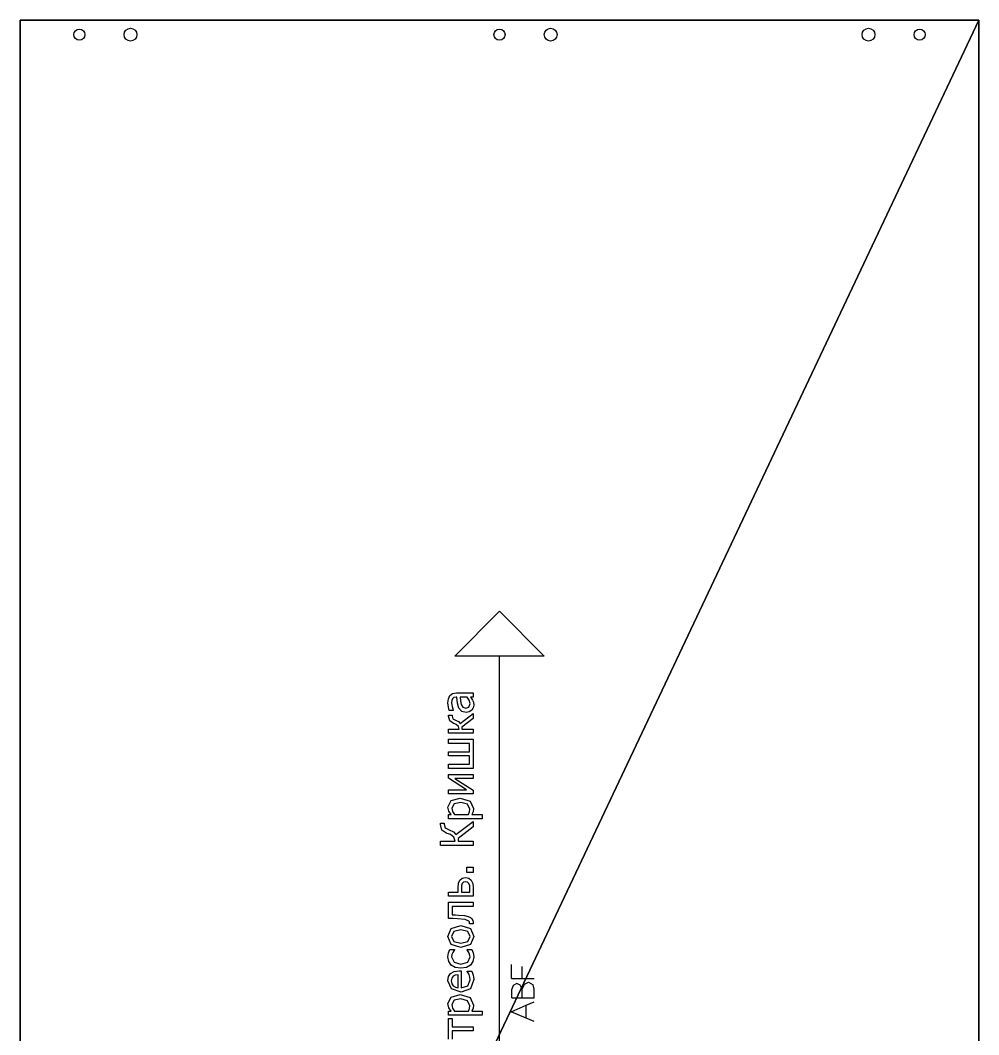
# Model space of a CAD drawing. Header units: millimetres. Extents: x -3650 to 26, y -486 to 1271.
# Drawn here: x -3650 to -3050, y 635 to 1270 of the extents above; entities that cross this region are included whole.
import ezdxf

# ---------------------------------------------------------------- set-up
doc = ezdxf.new("R2010")
doc.units = ezdxf.units.MM
doc.header["$LTSCALE"] = 25.4
doc.layers.get('0').update_dxf_attribs({"true_color": 0xffffff})
for name, color, linetype, true_color in [('ABF_cuttingLines', 190, 'Continuous', 0x9900ff), ('ABF_Label', 252, 'Continuous', 0x777799), ('D7-DEPTHF-$44817', 134, 'Continuous', 0x009987), ('D8-DEPTH12-$38878', 252, 'Continuous', 0x777799)]:
    doc.layers.add(name, color=color, linetype=linetype, true_color=true_color)

# ---------------------------------------------------------------- blocks, each defined once
blk = doc.blocks.new('Group40#1')
at = {"layer": 'D7-DEPTHF-$44817', "color": 0, "extrusion": (0, 0, -1)}
blk.add_circle((-9, 0), 3.5, dxfattribs=at)
at = {"layer": 'D8-DEPTH12-$38878', "color": 0, "extrusion": (0, 0, -1)}
blk.add_circle((-9, -32), 4, dxfattribs=at)
blk = doc.blocks.new('Group44#1')
at = {"layer": 'D7-DEPTHF-$44817', "color": 0, "extrusion": (0, 0, -1)}
blk.add_circle((-9, 0), 3.5, dxfattribs=at)
at = {"layer": 'D8-DEPTH12-$38878', "color": 0, "extrusion": (0, 0, -1)}
blk.add_circle((-9, 32), 4, dxfattribs=at)
blk = doc.blocks.new('Group52#2')
at = {"layer": 'D7-DEPTHF-$44817', "color": 0, "extrusion": (0, 0, -1)}
blk.add_circle((-9, 0), 3.5, dxfattribs=at)
at = {"layer": 'D8-DEPTH12-$38878', "color": 0, "extrusion": (0, 0, -1)}
blk.add_circle((-9, -32), 4, dxfattribs=at)
blk = doc.blocks.new('Group61#1')
at = {"layer": 'ABF_Label', "color": 0}
for p, q in [((-1.91, 20.25), (6.4, 20.25)), ((6.4, 20.25), (6.4, 18.8)), ((7.62, 6.86), (7.62, 20.25)), ((7.62, 20.25), (9.27, 20.25)), ((9.27, 20.25), (9.27, 19.23)), ((10.63, 20.15), (12.27, 20.52)), ((12.27, 20.52), (14.89, 19.19)), ((18.12, 19.11), (21.39, 20.52)), ((21.39, 20.52), (23, 20.26)), ((23, 20.26), (24.23, 19.44)), ((29.02, 20.13), (30.87, 20.48)), ((30.87, 20.48), (32.42, 20.25)), ((32.42, 20.25), (33.76, 19.72)), ((35.77, 19.16), (38.95, 20.52)), ((38.95, 20.52), (42.12, 19.17)), ((46.07, 18.38), (46.13, 20.25)), ((46.13, 20.25), (52.57, 20.25)), ((52.57, 20.25), (52.57, 10.47)), ((54.96, 10.47), (54.96, 20.25)), ((54.96, 20.25), (56.6, 20.25)), ((56.6, 20.25), (56.6, 16.44)), ((75.1, 10.47), (75.1, 23.51)), ((75.1, 23.51), (76.83, 23.51)), ((76.83, 23.51), (76.83, 17.63)), ((79.44, 19.53), (79.72, 20.28)), ((79.72, 20.28), (79.93, 20.88)), ((79.93, 20.88), (81.27, 22.94)), ((81.27, 22.94), (83.53, 23.51)), ((82.13, 21.54), (81.34, 19.97)), ((83.62, 21.96), (82.13, 21.54)), ((83.53, 23.51), (84.06, 23.51)), ((84.06, 21.96), (83.62, 21.96)), ((84.06, 23.51), (84.06, 21.96)), ((85.78, 6.86), (85.78, 20.25)), ((85.78, 20.25), (87.42, 20.25)), ((87.42, 20.25), (87.42, 19.23)), ((88.79, 20.15), (90.42, 20.52)), ((90.42, 20.52), (93.04, 19.19)), ((95.69, 10.47), (95.69, 20.25)), ((95.69, 20.25), (97.32, 20.25)), ((97.32, 20.25), (97.32, 13.07)), ((97.32, 13.07), (101.88, 20.25)), ((101.88, 20.25), (103.42, 20.25)), ((103.42, 20.25), (103.42, 10.47)), ((105.8, 10.47), (105.8, 20.25)), ((105.8, 20.25), (107.45, 20.25)), ((107.45, 20.25), (107.45, 11.86)), ((110.77, 11.86), (110.77, 20.25)), ((110.77, 20.25), (112.41, 20.25)), ((112.41, 20.25), (112.41, 11.86)), ((115.73, 11.86), (115.73, 20.25)), ((115.73, 20.25), (117.38, 20.25)), ((117.38, 20.25), (117.38, 10.47)), ((119.76, 10.47), (119.76, 20.25)), ((119.76, 20.25), (121.41, 20.25)), ((121.41, 20.25), (121.41, 15.99)), ((124.74, 19.8), (126.51, 20.25)), ((126.51, 20.25), (126.96, 20.25)), ((126.96, 20.25), (126.96, 18.83)), ((128.81, 20.04), (130.11, 20.33)), ((130.11, 20.33), (131.8, 20.49)), ((131.8, 20.49), (133.49, 20.33)), ((133.49, 20.33), (134.74, 19.76)), ((1.42, 18.8), (-1.91, 18.8)), ((1.42, 10.47), (1.42, 18.8)), ((6.4, 18.8), (3.07, 18.8)), ((3.07, 18.8), (3.07, 10.47)), ((9.27, 19.23), (10.63, 20.15)), ((10.51, 18.64), (9.27, 17.84)), ((9.27, 17.84), (9.27, 12.3)), ((11.86, 18.95), (10.51, 18.64)), ((13.6, 18.03), (11.86, 18.95)), ((14.13, 15.43), (13.6, 18.03)), ((14.89, 19.19), (15.83, 15.62)), ((16.86, 15.3), (18.12, 19.11)), ((18.78, 17.54), (18.54, 16.45)), ((18.54, 16.45), (23.71, 16.45)), ((19.34, 18.39), (18.78, 17.54)), ((20.18, 18.97), (19.34, 18.39)), ((21.3, 19.16), (20.18, 18.97)), ((22.41, 18.97), (21.3, 19.16)), ((23.15, 18.41), (22.41, 18.97)), ((23.56, 17.6), (23.15, 18.41)), ((23.71, 16.45), (23.56, 17.6)), ((24.23, 19.44), (25.04, 18.06)), ((25.04, 18.06), (25.32, 16.08)), ((26.31, 15.35), (26.65, 17.57)), ((26.65, 17.57), (27.58, 19.15)), ((27.58, 19.15), (29.02, 20.13)), ((28.79, 18.08), (28.01, 15.35)), ((30.84, 19.05), (28.79, 18.08)), ((31.74, 18.92), (30.84, 19.05)), ((32.54, 18.61), (31.74, 18.92)), ((33.21, 18.22), (32.54, 18.61)), ((33.66, 17.88), (33.21, 18.22)), ((33.76, 17.88), (33.66, 17.88)), ((33.76, 19.72), (33.76, 17.88)), ((34.57, 15.35), (35.77, 19.16)), ((36.96, 18.18), (36.27, 15.35)), ((38.95, 19.1), (36.96, 18.18)), ((40.92, 18.18), (38.95, 19.1)), ((41.61, 15.35), (40.92, 18.18)), ((42.12, 19.17), (43.31, 15.35)), ((45.72, 13.68), (46, 16.68)), ((46, 16.68), (46.07, 18.38)), ((47.46, 16.26), (47.28, 13.95)), ((47.51, 17.47), (47.46, 16.26)), ((47.56, 18.87), (47.51, 17.47)), ((50.93, 18.87), (47.56, 18.87)), ((50.93, 10.47), (50.93, 18.87)), ((56.6, 16.44), (58.42, 16.44)), ((58.42, 16.44), (60.14, 16.33)), ((60.14, 16.33), (61.35, 15.77)), ((76.83, 17.63), (78.46, 18.15)), ((77.93, 16.44), (76.83, 16.44)), ((76.83, 16.44), (76.83, 10.47)), ((82.54, 10.47), (77.93, 16.44)), ((78.46, 18.15), (79.44, 19.53)), ((80.53, 18.27), (79.45, 17.32)), ((79.45, 17.32), (84.74, 10.47)), ((81.34, 19.97), (80.53, 18.27)), ((87.42, 19.23), (88.79, 20.15)), ((88.66, 18.64), (87.42, 17.84)), ((87.42, 17.84), (87.42, 12.3)), ((90.02, 18.95), (88.66, 18.64)), ((91.75, 18.03), (90.02, 18.95)), ((92.29, 15.43), (91.75, 18.03)), ((93.04, 19.19), (93.98, 15.62)), ((101.79, 17.76), (97.18, 10.47)), ((101.79, 10.47), (101.79, 17.76)), ((121.41, 15.99), (122.5, 16.26)), ((122.5, 16.26), (123.26, 17.26)), ((123.26, 17.26), (123.48, 17.77)), ((123.48, 17.77), (123.67, 18.28)), ((124.39, 16.32), (123.65, 15.67)), ((123.67, 18.28), (124.74, 19.8)), ((124.96, 17.51), (124.39, 16.32)), ((125.55, 18.55), (124.96, 17.51)), ((126.58, 18.83), (125.55, 18.55)), ((126.96, 18.83), (126.58, 18.83)), ((128.44, 15.03), (129.8, 16.17)), ((128.81, 18.37), (128.81, 20.04)), ((128.91, 18.37), (128.81, 18.37)), ((130.45, 18.86), (128.91, 18.37)), ((129.8, 16.17), (131.74, 16.69)), ((131.79, 19.03), (130.45, 18.86)), ((131.74, 16.69), (134.16, 16.9)), ((132.72, 18.97), (131.79, 19.03)), ((133.49, 18.7), (132.72, 18.97)), ((133.99, 18.15), (133.49, 18.7)), ((134.16, 17.22), (133.99, 18.15)), ((134.16, 16.9), (134.16, 17.22)), ((134.74, 19.76), (135.54, 18.72)), ((135.54, 18.72), (135.8, 17.16)), ((135.8, 17.16), (135.8, 10.47)), ((9.27, 12.3), (10.38, 11.87)), ((11.43, 11.75), (13.42, 12.69)), ((13.42, 12.69), (14.13, 15.43)), ((15.83, 15.62), (14.66, 11.72)), ((18.16, 11.56), (16.86, 15.3)), ((25.32, 15.19), (18.54, 15.19)), ((18.54, 15.19), (19.4, 12.58)), ((19.4, 12.58), (21.77, 11.68)), ((22.83, 11.8), (23.78, 12.11)), ((23.78, 12.11), (24.53, 12.5)), ((24.53, 12.5), (25.04, 12.86)), ((25.04, 12.86), (25.13, 12.86)), ((25.13, 12.86), (25.13, 11.06)), ((25.32, 16.08), (25.32, 15.19)), ((26.64, 13.09), (26.31, 15.35)), ((27.58, 11.5), (26.64, 13.09)), ((28.01, 15.35), (28.76, 12.64)), ((28.76, 12.64), (30.84, 11.68)), ((32.38, 12.01), (33.66, 12.87)), ((33.66, 12.87), (33.76, 12.87)), ((33.76, 12.87), (33.76, 11.02)), ((35.74, 11.58), (34.57, 15.35)), ((36.27, 15.35), (36.96, 12.56)), ((36.96, 12.56), (38.95, 11.61)), ((38.95, 11.61), (40.91, 12.55)), ((40.91, 12.55), (41.61, 15.35)), ((43.31, 15.35), (42.12, 11.54)), ((44.72, 11.95), (45.08, 12.17)), ((45.08, 12.17), (45.72, 13.68)), ((46.96, 12.46), (46.53, 11.56)), ((47.28, 13.95), (46.96, 12.46)), ((57.83, 15.11), (56.6, 15.11)), ((56.6, 15.11), (56.6, 11.78)), ((59.17, 15.06), (57.83, 15.11)), ((59.15, 11.85), (59.98, 12.14)), ((60.01, 14.8), (59.17, 15.06)), ((59.98, 12.14), (60.5, 12.68)), ((60.51, 14.25), (60.01, 14.8)), ((60.5, 12.68), (60.67, 13.47)), ((60.67, 13.47), (60.51, 14.25)), ((62.08, 12.21), (61.31, 11.27)), ((61.35, 15.77), (62.11, 14.8)), ((62.37, 13.5), (62.08, 12.21)), ((62.11, 14.8), (62.37, 13.5)), ((64.41, 10.47), (64.41, 12.96)), ((64.41, 12.96), (66.5, 12.96)), ((66.5, 12.96), (66.5, 10.47)), ((87.42, 12.3), (88.53, 11.87)), ((89.59, 11.75), (91.58, 12.69)), ((91.58, 12.69), (92.29, 15.43)), ((93.98, 15.62), (92.82, 11.72)), ((122.23, 14.98), (121.41, 14.98)), ((121.41, 14.98), (121.41, 10.47)), ((125.59, 10.47), (122.23, 14.98)), ((123.65, 15.67), (127.64, 10.47)), ((128.01, 13.3), (128.44, 15.03)), ((128.25, 12.06), (128.01, 13.3)), ((130.14, 14.57), (129.71, 13.41)), ((129.71, 13.41), (130.18, 12.14)), ((131.23, 15.19), (130.14, 14.57)), ((130.18, 12.14), (131.57, 11.71)), ((132.68, 15.45), (131.23, 15.19)), ((134.16, 15.59), (132.68, 15.45)), ((132.98, 12.05), (134.16, 12.88)), ((134.16, 12.88), (134.16, 15.59)), ((3.07, 10.47), (1.42, 10.47)), ((10.42, 10.44), (9.27, 10.96)), ((9.27, 10.96), (9.27, 6.86)), ((10.38, 11.87), (11.43, 11.75)), ((11.71, 10.27), (10.42, 10.44)), ((14.66, 11.72), (11.71, 10.27)), ((21.79, 10.24), (18.16, 11.56)), ((21.77, 11.68), (22.83, 11.8)), ((22.77, 10.31), (21.79, 10.24)), ((23.64, 10.51), (22.77, 10.31)), ((24.41, 10.78), (23.64, 10.51)), ((25.13, 11.06), (24.41, 10.78)), ((29.02, 10.56), (27.58, 11.5)), ((30.87, 10.25), (29.02, 10.56)), ((30.84, 11.68), (32.38, 12.01)), ((31.73, 10.31), (30.87, 10.25)), ((32.48, 10.5), (31.73, 10.31)), ((33.15, 10.74), (32.48, 10.5)), ((33.76, 11.02), (33.15, 10.74)), ((38.95, 10.2), (35.74, 11.58)), ((42.12, 11.54), (38.95, 10.2)), ((43.94, 10.47), (43.94, 11.9)), ((43.94, 11.9), (44.03, 11.9)), ((44.24, 10.46), (43.94, 10.47)), ((44.03, 11.9), (44.15, 11.89)), ((44.15, 11.89), (44.31, 11.89)), ((44.6, 10.45), (44.24, 10.46)), ((44.31, 11.89), (44.72, 11.95)), ((45.37, 10.58), (44.6, 10.45)), ((46.01, 10.97), (45.37, 10.58)), ((46.53, 11.56), (46.01, 10.97)), ((52.57, 10.47), (50.93, 10.47)), ((58.38, 10.47), (54.96, 10.47)), ((56.6, 11.78), (57.79, 11.78)), ((57.79, 11.78), (59.15, 11.85)), ((60.07, 10.65), (58.38, 10.47)), ((61.31, 11.27), (60.07, 10.65)), ((66.5, 10.47), (64.41, 10.47)), ((76.83, 10.47), (75.1, 10.47)), ((84.74, 10.47), (82.54, 10.47)), ((88.57, 10.44), (87.42, 10.96)), ((87.42, 10.96), (87.42, 6.86)), ((88.53, 11.87), (89.59, 11.75)), ((89.86, 10.27), (88.57, 10.44)), ((92.82, 11.72), (89.86, 10.27)), ((97.18, 10.47), (95.69, 10.47)), ((103.42, 10.47), (101.79, 10.47)), ((117.38, 10.47), (105.8, 10.47)), ((107.45, 11.86), (110.77, 11.86)), ((112.41, 11.86), (115.73, 11.86)), ((121.41, 10.47), (119.76, 10.47)), ((127.64, 10.47), (125.59, 10.47)), ((128.88, 11.06), (128.25, 12.06)), ((129.83, 10.42), (128.88, 11.06)), ((130.98, 10.2), (129.83, 10.42)), ((132.12, 10.32), (130.98, 10.2)), ((131.57, 11.71), (132.98, 12.05)), ((132.97, 10.67), (132.12, 10.32)), ((133.62, 11.09), (132.97, 10.67)), ((134.16, 11.51), (133.62, 11.09)), ((134.16, 10.47), (134.16, 11.51)), ((135.8, 10.47), (134.16, 10.47)), ((9.27, 6.86), (7.62, 6.86)), ((87.42, 6.86), (85.78, 6.86)), ((-117.44, 0), (150.46, 0)), ((6.49, -10.57), (8.95, -4.58)), ((8.95, -4.58), (11.61, -10.57)), ((14.53, -4.88), (17.96, -4.88)), ((14.53, -4.88), (14.53, -8.98)), ((19.51, -5.38), (17.96, -4.88)), ((20.29, -6.84), (19.51, -5.38)), ((19.55, -8.25), (20.29, -6.84)), ((22.27, -4.79), (22.27, -8.97)), ((22.27, -4.79), (27.81, -4.79)), ((5.21, -13.72), (6.49, -10.57)), ((6.49, -10.57), (11.61, -10.57)), ((11.61, -10.57), (13.01, -13.72)), ((14.53, -8.98), (14.53, -13.72)), ((14.53, -8.98), (17.96, -8.98)), ((17.96, -8.98), (19.55, -8.25)), ((17.96, -8.98), (20.04, -9.9)), ((20.74, -11.59), (19.76, -13.36)), ((20.04, -9.9), (20.74, -11.59)), ((22.27, -8.97), (27.09, -8.97)), ((22.27, -8.97), (22.27, -13.72)), ((14.53, -13.72), (17.96, -13.72)), ((17.96, -13.72), (19.76, -13.36))]:
    blk.add_line(p, q, dxfattribs=at)
blk.add_polyline3d([(150.46, 17.78, 0), (168.24, 0, 0), (150.46, -17.78, 0), (150.46, 17.78, 0)], close=True, dxfattribs=at)
blk = doc.blocks.new('Group105#1')
at = {"layer": 'ABF_cuttingLines', "color": 0}
blk.add_polyline3d([(600, 0, 0), (600, 1270, 0), (0, 1270, 0), (0, 0, 0), (600, 0, 0)], close=True, dxfattribs=at)
blk = doc.blocks.new('_______ ______#10')
at = {"layer": 'ABF_cuttingLines', "color": 0}
for p, q in [((0, 1270, 18), (600, 1270, 18)), ((0, 0, 18), (0, 1270, 18)), ((0, 0), (0, 1270)), ((0, 1270), (600, 1270)), ((0, 0, 18), (0, 1270, 18)), ((0, 1270, 18), (0, 1270)), ((0, 0), (0, 1270)), ((0, 1270, 18), (600, 1270, 18)), ((0, 1270), (600, 1270)), ((0, 1270, 18), (0, 1270)), ((600, 1270, 18), (600, 0, 18)), ((600, 1270), (600, 0)), ((600, 1270, 18), (600, 0, 18)), ((600, 1270), (600, 0)), ((600, 1270, 18), (600, 1270)), ((600, 1270, 18), (600, 1270))]:
    blk.add_line(p, q, dxfattribs=at)
at = {"color": 0, "extrusion": (0, 0, -1), "rotation": 270}
for name, p in [('Group40#1', (-37, 1270, -18)), ('Group44#1', (-563, 1270, -18)), ('Group52#2', (-300, 1270, -18))]:
    blk.add_blockref(name, p, dxfattribs=at)
at = {"layer": 'ABF_cuttingLines', "color": 0}
blk.add_blockref('Group105#1', (0, 0, 18), dxfattribs=at)
at = {"layer": 'ABF_Label', "color": 0, "xscale": 1.574803149606299, "yscale": 1.574803149606299, "rotation": 90}
blk.add_blockref('Group61#1', (300, 635, 18), dxfattribs=at)
at = {"color": 7, "true_color": 0xffffff}
mesh = blk.add_polyface(dxfattribs=at)
corners = [(0, 0, 18), (600, 1270, 18), (0, 1270, 18), (600, 0, 18)]
mesh.append_faces([[corners[k] for k in face] for face in [(0, 1, 2), (1, 0, 3)]], dxfattribs={"vtx0": -1, "color": 7})
at = {"color": 0}
mesh = blk.add_polyface(dxfattribs=at)
corners = [(600, 1270), (0, 0), (0, 1270), (600, 0)]
mesh.append_faces([[corners[k] for k in face] for face in [(0, 1, 2), (1, 0, 3)]], dxfattribs={"vtx0": -1, "color": 0})
mesh = blk.add_polyface(dxfattribs=at)
corners = [(0, 0, 18), (0, 1270), (0, 0), (0, 1270, 18)]
mesh.append_faces([[corners[k] for k in face] for face in [(0, 1, 2), (1, 0, 3)]], dxfattribs={"vtx0": -1, "color": 0})
mesh = blk.add_polyface(dxfattribs=at)
corners = [(0, 1270, 18), (600, 1270), (0, 1270), (600, 1270, 18)]
mesh.append_faces([[corners[k] for k in face] for face in [(0, 1, 2), (1, 0, 3)]], dxfattribs={"vtx0": -1, "color": 0})
mesh = blk.add_polyface(dxfattribs=at)
corners = [(600, 1270), (600, 0, 18), (600, 0), (600, 1270, 18)]
mesh.append_faces([[corners[k] for k in face] for face in [(0, 1, 2), (1, 0, 3)]], dxfattribs={"vtx0": -1, "color": 0})
blk = doc.blocks.new('_._KRONOSPAN_7045_SU____18__THICKNESS_18')
at = {"color": 0}
blk.add_blockref('_______ ______#10', (-3650, 0), dxfattribs=at)

msp = doc.modelspace()

# ---------------------------------------------------------------- block references
at = {"color": 0}
msp.add_blockref('_._KRONOSPAN_7045_SU____18__THICKNESS_18', (0, 0), dxfattribs=at)

doc.saveas('drawing.dxf')
